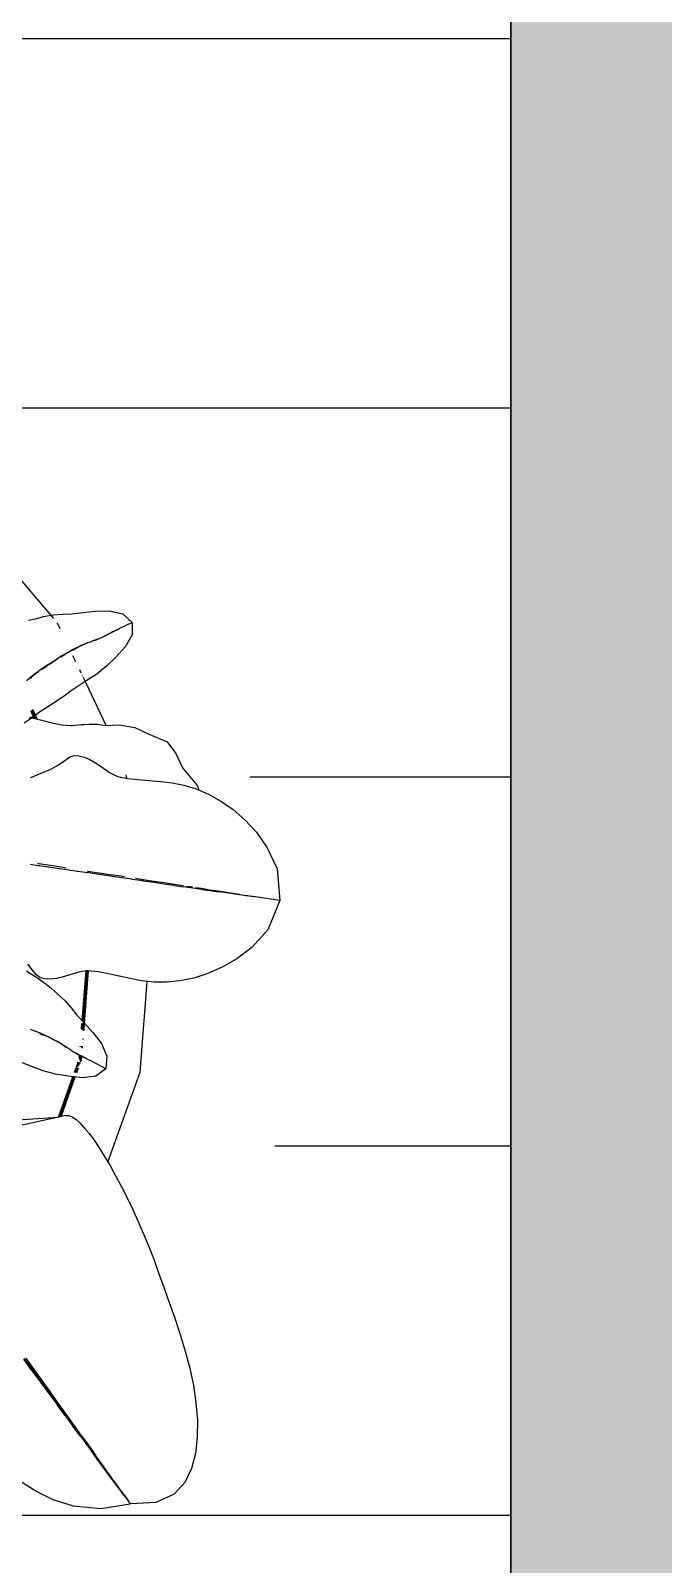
# Model space of a CAD drawing. Header units: metres. Extents: x 113 to 8702, y -1158 to 1243.
# Drawn here: x 5914.0155 to 5914.2079, y -734.5282 to -734.0617 of the extents above; entities that cross this region are included whole.
import ezdxf

# ---------------------------------------------------------------- set-up
doc = ezdxf.new("R2010")
doc.units = ezdxf.units.M
doc.header["$MEASUREMENT"] = 0
doc.layers.add('PINK', color=6, linetype='Continuous')
doc.layers.add('YELLOW', color=2, linetype='Continuous')

# ---------------------------------------------------------------- blocks, each defined once
blk = doc.blocks.new('EK')
at = {"color": 250}
for p, q in [((5898.959, -830.783), (5899.115, -830.719)), ((5899.115, -830.719), (5899.342, -830.712)), ((5899.33, -830.774), (5899.31, -830.869)), ((5899.33, -830.774), (5899.311, -830.869)), ((5899.343, -830.712), (5899.33, -830.774)), ((5899.343, -830.712), (5899.549, -830.808)), ((5898.75, -830.932), (5898.844, -830.854)), ((5898.844, -830.854), (5898.959, -830.783)), ((5899.31, -830.869), (5899.293, -830.954)), ((5899.311, -830.869), (5899.295, -830.952)), ((5899.549, -830.808), (5899.668, -830.929)), ((5898.672, -831.013), (5898.75, -830.932)), ((5899.284, -830.997), (5899.278, -831.026)), ((5899.295, -830.954), (5899.28, -831.027)), ((5899.293, -830.954), (5899.293, -830.954)), ((5899.295, -830.952), (5899.295, -830.954)), ((5899.668, -830.929), (5899.745, -831.04)), ((5898.553, -831.183), (5898.607, -831.097)), ((5898.607, -831.097), (5898.672, -831.013)), ((5899.265, -831.09), (5899.253, -831.149)), ((5899.268, -831.091), (5899.256, -831.15)), ((5899.278, -831.026), (5899.265, -831.09)), ((5899.28, -831.027), (5899.268, -831.091)), ((5899.277, -831.028), (5899.277, -831.026)), ((5899.745, -831.04), (5899.8, -831.148)), ((5898.51, -831.269), (5898.553, -831.183)), ((5899.241, -831.208), (5899.228, -831.268)), ((5899.233, -831.269), (5899.245, -831.209)), ((5899.253, -831.149), (5899.241, -831.208)), ((5899.245, -831.209), (5899.256, -831.15)), ((5899.8, -831.148), (5899.84, -831.254)), ((5898.355, -831.359), (5898.489, -831.26)), ((5898.479, -831.356), (5898.51, -831.269)), ((5898.489, -831.26), (5898.519, -831.251)), ((5899.228, -831.268), (5899.22, -831.31)), ((5899.233, -831.269), (5899.221, -831.33)), ((5899.84, -831.254), (5899.866, -831.357)), ((5898.163, -831.46), (5898.25, -831.403)), ((5898.25, -831.403), (5898.355, -831.359)), ((5898.459, -831.44), (5898.479, -831.356)), ((5899.202, -831.397), (5899.188, -831.462)), ((5899.195, -831.464), (5899.208, -831.396)), ((5899.215, -831.332), (5899.206, -831.374)), ((5899.221, -831.331), (5899.208, -831.396)), ((5899.221, -831.33), (5899.221, -831.331)), ((5899.866, -831.357), (5899.882, -831.457)), ((5898.097, -831.593), (5898.163, -831.46)), ((5898.434, -831.603), (5898.445, -831.523)), ((5898.445, -831.523), (5898.459, -831.44)), ((5899.173, -831.533), (5899.158, -831.607)), ((5899.181, -831.534), (5899.167, -831.605)), ((5899.188, -831.462), (5899.173, -831.533)), ((5899.195, -831.464), (5899.181, -831.534)), ((5899.882, -831.457), (5899.887, -831.553)), ((5902.538, -831.556), (5902.662, -831.53)), ((5902.662, -831.53), (5902.788, -831.51)), ((5902.788, -831.51), (5902.914, -831.498)), ((5902.914, -831.498), (5903.039, -831.494)), ((5903.039, -831.494), (5903.16, -831.501)), ((5903.16, -831.501), (5903.276, -831.52)), ((5903.276, -831.52), (5903.384, -831.555)), ((5898.048, -831.686), (5898.097, -831.593)), ((5898.423, -831.682), (5898.434, -831.603)), ((5899.158, -831.607), (5899.143, -831.683)), ((5899.166, -831.608), (5899.152, -831.681)), ((5899.167, -831.605), (5899.166, -831.608)), ((5899.881, -831.645), (5899.866, -831.73)), ((5899.887, -831.553), (5899.881, -831.645)), ((5902.073, -831.686), (5902.184, -831.652)), ((5902.184, -831.652), (5902.298, -831.618)), ((5902.298, -831.618), (5902.417, -831.585)), ((5902.417, -831.585), (5902.538, -831.556)), ((5903.384, -831.555), (5903.48, -831.608)), ((5903.48, -831.608), (5903.56, -831.687)), ((5897.202, -831.827), (5897.229, -831.731)), ((5897.229, -831.731), (5897.294, -831.666)), ((5897.295, -831.666), (5897.307, -831.699)), ((5897.295, -831.666), (5897.381, -831.672)), ((5897.307, -831.699), (5897.333, -831.761)), ((5897.333, -831.761), (5897.334, -831.762)), ((5897.333, -831.763), (5897.333, -831.761)), ((5897.358, -831.821), (5897.333, -831.763)), ((5897.334, -831.762), (5897.358, -831.821)), ((5897.334, -831.762), (5897.359, -831.821)), ((5897.381, -831.672), (5897.464, -831.723)), ((5897.464, -831.723), (5897.535, -831.797)), ((5898.023, -831.799), (5898.048, -831.686)), ((5898.409, -831.763), (5898.385, -831.766)), ((5898.392, -831.828), (5898.41, -831.757)), ((5898.41, -831.757), (5898.423, -831.682)), ((5899.135, -831.763), (5899.121, -831.837)), ((5899.143, -831.683), (5899.131, -831.737)), ((5899.136, -831.761), (5899.135, -831.763)), ((5899.151, -831.685), (5899.136, -831.761)), ((5899.152, -831.681), (5899.151, -831.685)), ((5899.866, -831.733), (5899.846, -831.812)), ((5899.866, -831.73), (5899.866, -831.733)), ((5900.522, -831.777), (5899.873, -831.692)), ((5901.771, -831.78), (5901.867, -831.748)), ((5901.867, -831.748), (5901.968, -831.718)), ((5901.968, -831.718), (5902.073, -831.686)), ((5903.56, -831.687), (5903.614, -831.822)), ((5897.199, -831.926), (5897.202, -831.827)), ((5897.381, -831.873), (5897.358, -831.821)), ((5897.359, -831.821), (5897.383, -831.873)), ((5897.381, -831.874), (5897.381, -831.873)), ((5897.381, -831.874), (5897.382, -831.873)), ((5897.381, -831.873), (5897.382, -831.873)), ((5897.401, -831.92), (5897.381, -831.874)), ((5897.535, -831.797), (5897.596, -831.866)), ((5897.596, -831.866), (5897.651, -831.94)), ((5898.023, -831.893), (5898.023, -831.799)), ((5898.36, -831.884), (5898.392, -831.828)), ((5899.11, -831.839), (5899.094, -831.919)), ((5899.12, -831.84), (5899.105, -831.916)), ((5899.115, -831.816), (5899.11, -831.839)), ((5899.121, -831.837), (5899.12, -831.84)), ((5899.846, -831.812), (5899.825, -831.89)), ((5901.155, -832.04), (5900.522, -831.777)), ((5901.499, -831.882), (5901.587, -831.847)), ((5901.587, -831.847), (5901.678, -831.813)), ((5901.678, -831.813), (5901.771, -831.78)), ((5903.614, -831.822), (5903.615, -832.005)), ((5897.204, -832.017), (5897.199, -831.926)), ((5897.401, -831.921), (5897.4, -831.919)), ((5897.401, -831.921), (5897.401, -831.92)), ((5897.401, -831.921), (5897.409, -831.946)), ((5897.401, -831.921), (5897.405, -831.93)), ((5897.409, -831.946), (5897.405, -831.93)), ((5897.409, -831.946), (5897.409, -831.95)), ((5897.409, -831.95), (5897.412, -831.961)), ((5897.413, -831.962), (5897.412, -831.961)), ((5897.413, -831.963), (5897.413, -831.962)), ((5897.413, -831.963), (5897.413, -831.962)), ((5897.414, -831.962), (5897.424, -832)), ((5897.415, -831.961), (5897.415, -831.961)), ((5897.415, -831.961), (5897.415, -831.962)), ((5897.651, -831.94), (5897.695, -832.018)), ((5898.023, -831.892), (5897.671, -832.037)), ((5898.006, -832.009), (5898.01, -831.954)), ((5898.01, -831.954), (5898.023, -831.897)), ((5898.023, -831.896), (5898.023, -831.893)), ((5898.023, -831.897), (5898.023, -831.896)), ((5898.261, -832.021), (5898.29, -831.978)), ((5898.29, -831.978), (5898.323, -831.933)), ((5898.323, -831.933), (5898.36, -831.884)), ((5899.094, -831.919), (5899.078, -831.998)), ((5899.104, -831.919), (5899.089, -831.995)), ((5899.105, -831.916), (5899.104, -831.919)), ((5899.804, -831.966), (5899.786, -832.041)), ((5899.825, -831.89), (5899.804, -831.966)), ((5901.255, -831.99), (5901.332, -831.954)), ((5901.332, -831.954), (5901.414, -831.917)), ((5901.414, -831.917), (5901.499, -831.882)), ((5897.209, -832.097), (5897.204, -832.017)), ((5897.207, -832.162), (5897.209, -832.097)), ((5897.424, -832.002), (5897.423, -832)), ((5897.424, -832), (5897.437, -832.033)), ((5897.436, -832.035), (5897.424, -832.002)), ((5897.426, -832), (5897.439, -832.033)), ((5897.451, -832.068), (5897.436, -832.035)), ((5897.437, -832.033), (5897.452, -832.066)), ((5897.466, -832.104), (5897.451, -832.068)), ((5897.452, -832.066), (5897.467, -832.101)), ((5897.454, -832.065), (5897.469, -832.101)), ((5897.555, -832.086), (5897.511, -832.104)), ((5897.637, -832.051), (5897.613, -832.061)), ((5897.659, -832.042), (5897.655, -832.044)), ((5897.695, -832.018), (5897.73, -832.079)), ((5897.73, -832.079), (5897.761, -832.13)), ((5898.006, -832.012), (5898.006, -832.009)), ((5898.007, -832.052), (5898.006, -832.012)), ((5898.007, -832.07), (5898.007, -832.052)), ((5898.009, -832.135), (5898.007, -832.07)), ((5898.226, -832.131), (5898.229, -832.098)), ((5898.229, -832.098), (5898.241, -832.061)), ((5898.241, -832.061), (5898.261, -832.021)), ((5899.073, -832.078), (5899.059, -832.148)), ((5899.062, -832.076), (5899.061, -832.08)), ((5899.078, -831.998), (5899.062, -832.076)), ((5899.074, -832.073), (5899.073, -832.077)), ((5899.073, -832.077), (5899.073, -832.078)), ((5899.089, -831.999), (5899.074, -832.073)), ((5899.089, -831.995), (5899.089, -831.999)), ((5899.786, -832.041), (5899.775, -832.113)), ((5900.22, -832.1), (5900.302, -832.043)), ((5900.302, -832.043), (5900.395, -832.008)), ((5900.395, -832.008), (5900.486, -832.022)), ((5900.467, -832.052), (5900.431, -832.111)), ((5900.486, -832.022), (5900.467, -832.052)), ((5900.486, -832.022), (5900.533, -832.096)), ((5900.533, -832.096), (5900.54, -832.192)), ((5900.993, -832.132), (5901.05, -832.098)), ((5901.05, -832.098), (5901.113, -832.062)), ((5901.113, -832.062), (5901.181, -832.026)), ((5901.181, -832.026), (5901.255, -831.99)), ((5903.498, -832.082), (5903.444, -832.118)), ((5903.498, -832.08), (5903.445, -832.114)), ((5903.498, -832.083), (5903.445, -832.119)), ((5903.548, -832.048), (5903.498, -832.08)), ((5903.549, -832.049), (5903.498, -832.082)), ((5903.549, -832.05), (5903.498, -832.083)), ((5903.548, -832.048), (5903.595, -832.019)), ((5903.549, -832.05), (5903.595, -832.019)), ((5903.549, -832.048), (5903.549, -832.049)), ((5903.549, -832.05), (5903.549, -832.05)), ((5903.615, -832.006), (5903.595, -832.019)), ((5903.615, -832.007), (5903.639, -832.219)), ((5897.21, -832.23), (5897.207, -832.162)), ((5897.312, -832.186), (5897.27, -832.203)), ((5897.482, -832.136), (5897.466, -832.104)), ((5897.467, -832.101), (5897.482, -832.133)), ((5897.469, -832.101), (5897.47, -832.102)), ((5897.482, -832.133), (5897.498, -832.163)), ((5897.496, -832.165), (5897.482, -832.136)), ((5897.497, -832.166), (5897.496, -832.165)), ((5897.511, -832.196), (5897.497, -832.166)), ((5897.498, -832.163), (5897.512, -832.193)), ((5897.501, -832.163), (5897.516, -832.192)), ((5897.532, -832.23), (5897.511, -832.196)), ((5897.512, -832.193), (5897.533, -832.226)), ((5897.761, -832.13), (5897.79, -832.171)), ((5897.79, -832.171), (5897.818, -832.22)), ((5897.986, -832.269), (5898.002, -832.209)), ((5898.002, -832.209), (5898.01, -832.146)), ((5898.01, -832.146), (5898.009, -832.135)), ((5898.235, -832.164), (5898.226, -832.131)), ((5898.258, -832.202), (5898.235, -832.164)), ((5898.286, -832.248), (5898.258, -832.202)), ((5899.058, -832.154), (5899.043, -832.227)), ((5899.059, -832.148), (5899.058, -832.153)), ((5899.058, -832.153), (5899.058, -832.154)), ((5899.775, -832.113), (5899.775, -832.114)), ((5900.144, -832.162), (5899.775, -832.114)), ((5899.775, -832.114), (5899.775, -832.117)), ((5899.775, -832.117), (5899.776, -832.121)), ((5900.15, -832.158), (5899.776, -832.109)), ((5900.136, -832.169), (5899.776, -832.121)), ((5899.776, -832.121), (5899.776, -832.124)), ((5900.134, -832.171), (5899.776, -832.124)), ((5899.776, -832.124), (5899.782, -832.177)), ((5900.131, -832.173), (5899.776, -832.126)), ((5899.782, -832.177), (5899.796, -832.237)), ((5900.035, -832.246), (5900.089, -832.208)), ((5900.089, -832.208), (5900.15, -832.158)), ((5900.15, -832.158), (5900.22, -832.1)), ((5900.15, -832.158), (5900.204, -832.168)), ((5900.202, -832.17), (5900.15, -832.163)), ((5900.194, -832.176), (5900.15, -832.171)), ((5900.191, -832.179), (5900.15, -832.173)), ((5900.189, -832.181), (5900.15, -832.176)), ((5900.266, -832.173), (5900.26, -832.173)), ((5900.262, -832.178), (5900.26, -832.178)), ((5900.327, -832.181), (5900.313, -832.18)), ((5900.323, -832.186), (5900.314, -832.185)), ((5900.316, -832.197), (5900.314, -832.197)), ((5900.318, -832.193), (5900.315, -832.192)), ((5900.316, -832.195), (5900.315, -832.195)), ((5900.376, -832.205), (5900.371, -832.214)), ((5900.382, -832.197), (5900.372, -832.216)), ((5900.399, -832.165), (5900.376, -832.205)), ((5900.395, -832.208), (5900.376, -832.205)), ((5900.401, -832.206), (5900.378, -832.203)), ((5900.407, -832.204), (5900.379, -832.201)), ((5900.383, -832.194), (5900.382, -832.197)), ((5900.409, -832.197), (5900.383, -832.194)), ((5900.4, -832.165), (5900.386, -832.189)), ((5900.411, -832.192), (5900.386, -832.189)), ((5900.4, -832.164), (5900.399, -832.165)), ((5900.431, -832.111), (5900.4, -832.165)), ((5900.412, -832.203), (5900.408, -832.201)), ((5900.419, -832.201), (5900.409, -832.197)), ((5900.426, -832.199), (5900.411, -832.192)), ((5900.457, -832.221), (5900.428, -832.209)), ((5900.449, -832.214), (5900.429, -832.205)), ((5900.44, -832.205), (5900.431, -832.201)), ((5900.54, -832.192), (5900.523, -832.294)), ((5900.863, -832.227), (5900.899, -832.197)), ((5900.899, -832.197), (5900.942, -832.165)), ((5900.942, -832.165), (5900.993, -832.132)), ((5903.32, -832.199), (5903.255, -832.241)), ((5903.322, -832.2), (5903.255, -832.244)), ((5903.322, -832.193), (5903.257, -832.235)), ((5903.322, -832.197), (5903.32, -832.199)), ((5903.385, -832.156), (5903.322, -832.197)), ((5903.385, -832.158), (5903.322, -832.2)), ((5903.322, -832.193), (5903.323, -832.192)), ((5903.322, -832.197), (5903.322, -832.198)), ((5903.385, -832.153), (5903.323, -832.192)), ((5903.444, -832.118), (5903.385, -832.156)), ((5903.444, -832.119), (5903.385, -832.158)), ((5903.385, -832.153), (5903.386, -832.152)), ((5903.444, -832.115), (5903.386, -832.152)), ((5903.445, -832.114), (5903.444, -832.115)), ((5903.445, -832.119), (5903.444, -832.119)), ((5897.236, -832.227), (5896.696, -832.641)), ((5897.212, -832.246), (5897.21, -832.23)), ((5897.212, -832.247), (5897.212, -832.246)), ((5897.219, -832.3), (5897.212, -832.247)), ((5897.231, -832.36), (5897.219, -832.3)), ((5897.553, -832.265), (5897.532, -832.23)), ((5897.533, -832.226), (5897.555, -832.261)), ((5897.537, -832.225), (5897.537, -832.226)), ((5897.573, -832.302), (5897.553, -832.265)), ((5897.555, -832.261), (5897.574, -832.298)), ((5897.558, -832.26), (5897.559, -832.261)), ((5897.595, -832.34), (5897.573, -832.302)), ((5897.574, -832.298), (5897.596, -832.336)), ((5897.579, -832.298), (5897.599, -832.336)), ((5897.818, -832.22), (5897.847, -832.269)), ((5897.847, -832.269), (5897.877, -832.318)), ((5897.877, -832.318), (5897.902, -832.364)), ((5897.961, -832.35), (5897.986, -832.269)), ((5898.315, -832.305), (5898.286, -832.248)), ((5898.341, -832.376), (5898.315, -832.305)), ((5899.016, -832.294), (5899.003, -832.361)), ((5899.03, -832.23), (5899.016, -832.294)), ((5899.03, -832.295), (5899.018, -832.358)), ((5899.043, -832.227), (5899.03, -832.295)), ((5899.796, -832.237), (5899.809, -832.291)), ((5899.809, -832.291), (5899.818, -832.342)), ((5899.931, -832.337), (5899.981, -832.288)), ((5899.981, -832.288), (5900.035, -832.246)), ((5900.315, -832.297), (5900.294, -832.324)), ((5900.294, -832.323), (5900.314, -832.297)), ((5900.315, -832.297), (5900.314, -832.297)), ((5900.317, -832.293), (5900.315, -832.297)), ((5900.317, -832.293), (5900.318, -832.293)), ((5900.317, -832.293), (5900.318, -832.293)), ((5900.344, -832.258), (5900.318, -832.292)), ((5900.318, -832.293), (5900.318, -832.292)), ((5900.318, -832.292), (5900.318, -832.293)), ((5900.344, -832.258), (5900.345, -832.257)), ((5900.344, -832.258), (5900.345, -832.258)), ((5900.37, -832.215), (5900.345, -832.258)), ((5900.372, -832.216), (5900.346, -832.258)), ((5900.37, -832.215), (5900.371, -832.215)), ((5900.371, -832.214), (5900.371, -832.215)), ((5900.462, -832.23), (5900.425, -832.215)), ((5900.46, -832.231), (5900.425, -832.217)), ((5900.463, -832.228), (5900.426, -832.212)), ((5900.499, -832.242), (5900.465, -832.228)), ((5900.499, -832.239), (5900.466, -832.225)), ((5900.5, -832.235), (5900.467, -832.221)), ((5900.498, -832.245), (5900.467, -832.232)), ((5900.501, -832.23), (5900.468, -832.216)), ((5900.498, -832.247), (5900.471, -832.236)), ((5900.523, -832.294), (5900.504, -832.383)), ((5900.814, -832.376), (5900.529, -832.258)), ((5900.815, -832.379), (5900.529, -832.26)), ((5900.813, -832.369), (5900.53, -832.252)), ((5900.814, -832.373), (5900.53, -832.255)), ((5900.813, -832.364), (5900.531, -832.248)), ((5900.812, -832.358), (5900.532, -832.243)), ((5900.806, -832.325), (5900.807, -832.304)), ((5900.807, -832.304), (5900.817, -832.281)), ((5900.817, -832.281), (5900.836, -832.255)), ((5900.836, -832.255), (5900.863, -832.227)), ((5903.11, -832.329), (5903.181, -832.283)), ((5903.184, -832.286), (5903.111, -832.334)), ((5903.111, -832.339), (5903.185, -832.29)), ((5903.181, -832.283), (5903.186, -832.28)), ((5903.255, -832.241), (5903.184, -832.286)), ((5903.185, -832.29), (5903.255, -832.244)), ((5903.186, -832.28), (5903.252, -832.238)), ((5903.252, -832.238), (5903.257, -832.235)), ((5903.639, -832.219), (5903.61, -832.414)), ((5897.239, -832.409), (5897.231, -832.36)), ((5897.619, -832.375), (5897.595, -832.34)), ((5897.596, -832.336), (5897.597, -832.337)), ((5897.612, -832.358), (5897.622, -832.373)), ((5897.62, -832.376), (5897.619, -832.375)), ((5897.621, -832.378), (5897.62, -832.376)), ((5897.647, -832.414), (5897.621, -832.378)), ((5897.622, -832.373), (5897.648, -832.409)), ((5897.672, -832.447), (5897.647, -832.414)), ((5897.648, -832.409), (5897.664, -832.431)), ((5897.653, -832.407), (5897.655, -832.409)), ((5897.912, -832.398), (5897.881, -832.411)), ((5897.916, -832.402), (5897.885, -832.415)), ((5897.918, -832.406), (5897.888, -832.418)), ((5897.92, -832.409), (5897.89, -832.421)), ((5897.922, -832.411), (5897.892, -832.423)), ((5897.923, -832.413), (5897.894, -832.425)), ((5897.902, -832.364), (5897.918, -832.387)), ((5897.952, -832.382), (5897.913, -832.398)), ((5897.95, -832.388), (5897.917, -832.402)), ((5897.918, -832.387), (5897.945, -832.428)), ((5897.949, -832.393), (5897.921, -832.405)), ((5897.947, -832.397), (5897.923, -832.407)), ((5897.947, -832.4), (5897.925, -832.409)), ((5897.946, -832.403), (5897.927, -832.411)), ((5897.933, -832.426), (5897.935, -832.427)), ((5897.935, -832.427), (5897.947, -832.442)), ((5897.94, -832.423), (5897.961, -832.35)), ((5897.945, -832.428), (5897.975, -832.478)), ((5898.367, -832.452), (5898.341, -832.376)), ((5898.99, -832.425), (5898.988, -832.432)), ((5899.003, -832.361), (5898.99, -832.425)), ((5899.004, -832.428), (5898.992, -832.487)), ((5899.005, -832.421), (5899.004, -832.428)), ((5899.017, -832.362), (5899.005, -832.421)), ((5899.018, -832.358), (5899.017, -832.362)), ((5899.818, -832.425), (5899.807, -832.457)), ((5899.815, -832.469), (5899.855, -832.418)), ((5899.818, -832.342), (5899.821, -832.387)), ((5899.821, -832.387), (5899.818, -832.425)), ((5899.855, -832.418), (5899.889, -832.382)), ((5899.889, -832.382), (5899.931, -832.337)), ((5900.218, -832.451), (5900.235, -832.419)), ((5900.237, -832.418), (5900.221, -832.45)), ((5900.235, -832.419), (5900.255, -832.386)), ((5900.257, -832.386), (5900.237, -832.418)), ((5900.24, -832.42), (5900.239, -832.421)), ((5900.255, -832.386), (5900.272, -832.354)), ((5900.274, -832.355), (5900.257, -832.386)), ((5900.259, -832.387), (5900.259, -832.388)), ((5900.272, -832.354), (5900.273, -832.353)), ((5900.273, -832.353), (5900.292, -832.325)), ((5900.276, -832.355), (5900.276, -832.356)), ((5900.294, -832.324), (5900.281, -832.343)), ((5900.292, -832.325), (5900.294, -832.323)), ((5900.504, -832.383), (5900.476, -832.471)), ((5900.806, -832.325), (5900.868, -832.708)), ((5900.834, -833.818), (5900.815, -832.381)), ((5902.954, -832.429), (5902.876, -832.48)), ((5902.954, -832.429), (5902.957, -832.427)), ((5902.956, -832.441), (5903.035, -832.389)), ((5903.034, -832.378), (5902.957, -832.427)), ((5903.031, -832.386), (5903.01, -832.4)), ((5903.034, -832.378), (5903.036, -832.376)), ((5903.111, -832.339), (5903.035, -832.389)), ((5903.11, -832.329), (5903.036, -832.376)), ((5903.111, -832.334), (5903.087, -832.35)), ((5903.61, -832.414), (5903.556, -832.558)), ((5898.367, -832.453), (5898.367, -832.452)), ((5899.75, -832.51), (5899.706, -832.541)), ((5899.786, -832.484), (5899.75, -832.51)), ((5899.752, -832.553), (5899.781, -832.514)), ((5899.781, -832.514), (5899.815, -832.469)), ((5899.807, -832.457), (5899.786, -832.484)), ((5900.174, -832.544), (5900.188, -832.51)), ((5900.191, -832.509), (5900.182, -832.531)), ((5900.188, -832.51), (5900.203, -832.48)), ((5900.206, -832.479), (5900.191, -832.509)), ((5900.203, -832.48), (5900.218, -832.451)), ((5900.221, -832.45), (5900.206, -832.479)), ((5900.223, -832.453), (5900.209, -832.481)), ((5900.476, -832.471), (5900.44, -832.553)), ((5902.707, -832.588), (5902.785, -832.538)), ((5902.785, -832.538), (5902.792, -832.533)), ((5902.873, -832.489), (5902.79, -832.543)), ((5902.873, -832.481), (5902.792, -832.533)), ((5902.792, -832.55), (5902.875, -832.495)), ((5902.952, -832.438), (5902.873, -832.489)), ((5902.873, -832.481), (5902.876, -832.48)), ((5902.875, -832.495), (5902.877, -832.493)), ((5902.956, -832.441), (5902.877, -832.493)), ((5900.173, -832.546), (5900.174, -832.544)), ((5900.44, -832.553), (5900.411, -832.617)), ((5902.53, -832.702), (5902.614, -832.648)), ((5902.614, -832.648), (5902.7, -832.592)), ((5902.705, -832.598), (5902.619, -832.655)), ((5902.621, -832.662), (5902.707, -832.605)), ((5902.7, -832.592), (5902.707, -832.588)), ((5902.79, -832.543), (5902.705, -832.598)), ((5902.707, -832.605), (5902.792, -832.55)), ((5902.788, -832.547), (5902.791, -832.545)), ((5903.556, -832.558), (5903.489, -832.68)), ((5902.619, -832.655), (5902.532, -832.711)), ((5902.621, -832.662), (5902.537, -832.717)), ((5903.489, -832.68), (5903.413, -832.785))]:
    blk.add_line(p, q, dxfattribs=at)

msp = doc.modelspace()

# ---------------------------------------------------------------- hatches: boundary and pattern name
at = {"layer": 'YELLOW'}
h = msp.add_hatch(color=97, dxfattribs=at)
h.dxf.hatch_style = 1
h.paths.add_polyline_path([(5914.37233, -732.02608), (5914.31962, -732.02608), (5913.60805, -732.02608), (5913.60805, -732.18421), (5914.16149, -732.18421), (5914.16149, -732.82796), (5914.17611, -732.82796, -0.001129), (5914.1813, -732.82796), (5914.31962, -732.82796), (5914.31962, -732.18421), (5914.37233, -732.18421)])
h.paths.add_polyline_path([(5914.31962, -733.97983), (5914.1813, -733.97983), (5914.1813, -733.97983), (5914.1813, -733.97983), (5914.18126, -733.97983), (5914.16149, -733.97983), (5914.16149, -734.61234), (5911.79848, -734.61234), (5911.79848, -734.77047), (5914.31962, -734.77047)])
h = msp.add_hatch(dxfattribs=at)
h.set_pattern_fill('ANSI31', color=15, scale=0.8983, angle=315)
h.set_pattern_definition([(0, (0.55346, 22.75361), (3e-17, 0.1122875), [])])
edge = h.paths.add_edge_path()
edge.add_line((5914.16149, -732.82808), (5914.16149, -732.77525))
edge.add_line((5914.16149, -732.77525), (5913.60805, -732.77525))
edge.add_line((5913.60805, -732.77525), (5913.60805, -732.65859))
edge.add_line((5913.60805, -732.65859), (5912.99605, -732.65859))
edge.add_line((5912.99605, -732.65859), (5912.99605, -732.74774))
edge.add_line((5912.99605, -732.74774), (5913.01781, -732.74774))
edge.add_line((5913.01781, -732.74774), (5912.99605, -732.79228))
edge.add_line((5912.99605, -732.79228), (5912.97429, -732.74774))
edge.add_line((5912.97429, -732.74774), (5912.99605, -732.74774))
edge.add_line((5912.99605, -732.74774), (5912.99605, -732.65859))
edge.add_line((5912.99605, -732.65859), (5912.35455, -732.65859))
edge.add_line((5912.35455, -732.65859), (5912.35455, -732.76401))
edge.add_line((5912.35455, -732.76401), (5911.79583, -732.76401))
edge.add_line((5911.79583, -732.76401), (5911.79583, -732.78508))
edge.add_line((5911.79583, -732.78508), (5911.88012, -732.78508))
edge.add_line((5911.88012, -732.78508), (5911.88012, -732.80615))
edge.add_line((5911.88012, -732.80615), (5911.33224, -732.80615))
edge.add_line((5911.33224, -732.80615), (5911.33224, -732.78508))
edge.add_line((5911.33224, -732.78508), (5911.41653, -732.78508))
edge.add_line((5911.41653, -732.78508), (5911.41653, -732.76401))
edge.add_line((5911.41653, -732.76401), (5910.85781, -732.76401))
edge.add_arc((5910.85781, -732.77719), 0.01318, 90, 180.0005)
edge.add_line((5910.84463, -732.77719), (5910.84465, -734.61234))
edge.add_line((5910.84465, -734.61234), (5911.79848, -734.61234))
edge.add_line((5911.79848, -734.61234), (5914.16149, -734.61234))
edge.add_line((5914.16149, -734.61234), (5914.16149, -733.97952))
edge.add_line((5914.16149, -733.97952), (5914.14837, -733.97932))
edge.add_line((5914.14837, -733.97932), (5913.0625, -733.96263))
edge.add_line((5913.0625, -733.96263), (5913.0625, -733.9626))
edge.add_line((5913.0625, -733.9626), (5913.02803, -733.96207))
edge.add_arc((5914.1787, -733.97875), 1.1508, 90.85685, 179.1691, ccw=False)
h.paths.add_polyline_path([(5912.37535, -733.8904), (5912.37535, -734.53879), (5911.72763, -734.53879), (5911.72763, -733.8904), (5912.28807, -733.8904), (5912.28807, -733.87085), (5912.35553, -733.87085), (5912.35553, -733.8904)], flags=16)
h.paths.add_polyline_path([(5912.35846, -733.90728), (5912.35846, -734.5219), (5911.82286, -734.5219), (5911.82286, -733.90728)], flags=0)
h.paths.add_polyline_path([(5913.63819, -734.06349), (5913.63819, -734.53321), (5912.45799, -734.53321), (5912.45799, -734.06349)], flags=16)
h.paths.add_polyline_path([(5913.61221, -734.08946), (5913.61221, -734.50723), (5912.48397, -734.50723), (5912.48397, -734.08946)], flags=0)
edge = h.paths.add_edge_path(flags=16)
edge.add_arc((5913.91581, -734.35633), 0.17948, 0, 360)

# ---------------------------------------------------------------- linework, layer by layer
at = {"layer": 'PINK', "color": 6}
msp.add_lwpolyline([(5914.16149, -734.61234), (5911.79848, -734.61234), (5911.79848, -734.77047), (5914.31962, -734.77047), (5914.31962, -733.97983), (5914.16149, -733.97983), (5914.16149, -734.61234), (5914.16149, -733.97952)], dxfattribs=at)

# ---------------------------------------------------------------- block references
at = {"layer": 'YELLOW', "color": 252, "xscale": 0.04235995126399837, "yscale": 0.04235995126399837, "zscale": 0.04235995126399837, "rotation": 272.9502569749219}
msp.add_blockref('EK', (5936.3716, -482.9505), dxfattribs=at)

doc.saveas('drawing.dxf')
